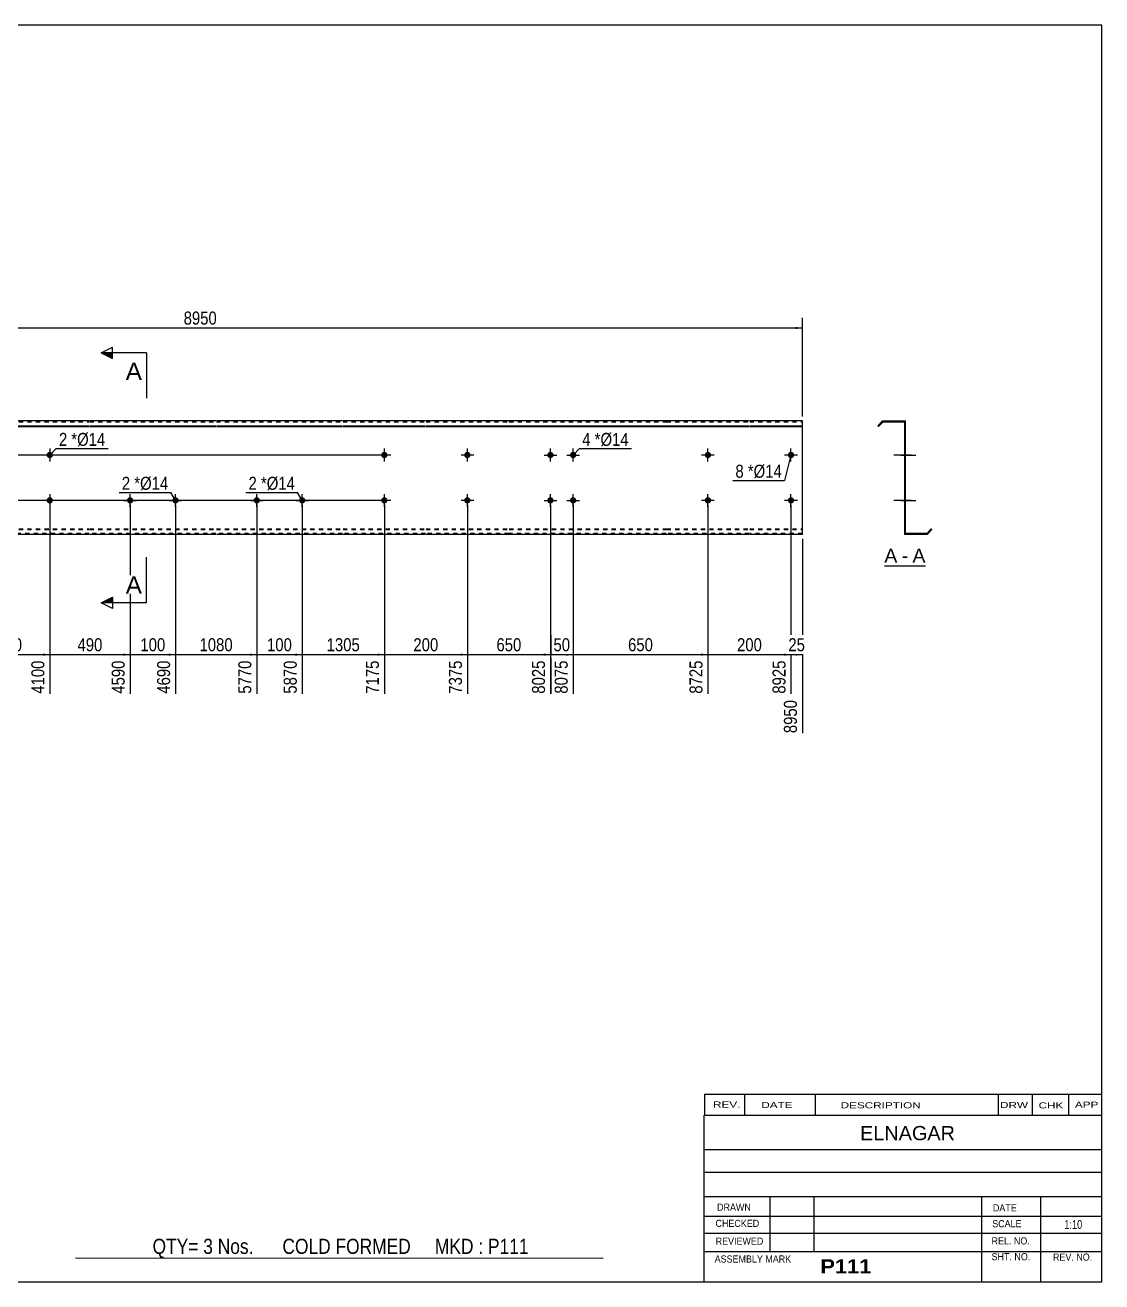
# Model space of a CAD drawing. Header units: millimetres. Extents: x -71 to 331, y -177 to 100.
# Drawn here: x 94.1 to 331.2, y -177.2 to 99.8 of the extents above; entities that cross this region are included whole.
import ezdxf

# ---------------------------------------------------------------- set-up
doc = ezdxf.new("R2010")
doc.units = ezdxf.units.MM
doc.linetypes.add('DXK_LINE_DOT1', pattern=[1.8814, 0.9407, -0.9407])
doc.styles.add('Arial', font='ARIAL.TTF', dxfattribs={"height": 0.2})
doc.styles.add('Arial Bold', font='ARIALBD.TTF', dxfattribs={"height": 0.2})
doc.styles.add('Arial Narrow', font='ARIALN.TTF', dxfattribs={"height": 0.2})

# ---------------------------------------------------------------- blocks, each defined once
blk = doc.blocks.new('Unknown-629082721-1761')
at = {"color": 5, "linetype": 'Continuous'}
for p, q in [((331.25, 99.75), (-68.75, 99.75)), ((-68.75, 99.75), (-68.75, -177.25)), ((331.25, -177.25), (331.25, 99.75)), ((-68.75, -177.25), (331.25, -177.25))]:
    blk.add_line(p, q, dxfattribs=at)
at = {"color": 174, "linetype": 'Continuous', "style": 'Arial'}
blk.add_text('Tekla structures', height=1.9102, rotation=90, dxfattribs=at).set_placement((-69.25, -176.75))
blk = doc.blocks.new('Unknown-629082721-12 - 1235')
at = {"color": 7, "linetype": 'Continuous'}
blk.add_line((283.34, -19.45), (292.37, -19.45), dxfattribs=at)
at = {"color": 0, "linetype": 'Continuous'}
blk.add_wipeout([(286.19, -18.7), (286.19, -15.5), (283.34, -15.5), (283.34, -18.7)], dxfattribs=at)
blk.add_wipeout([(288.57, -18.7), (288.57, -15.5), (287.15, -15.5), (287.15, -18.7)], dxfattribs=at)
at = {"color": 96, "linetype": 'Continuous', "style": 'Arial'}
blk.add_text('A', height=3.06, dxfattribs=at).set_placement((283.34, -18.7))
at = {"color": 0, "linetype": 'Continuous'}
blk.add_wipeout([(292.37, -18.7), (292.37, -15.5), (289.53, -15.5), (289.53, -18.7)], dxfattribs=at)
at = {"color": 96, "linetype": 'Continuous', "style": 'Arial'}
for s, p in [('A', (289.53, -18.7)), ('-', (287.15, -18.7))]:
    blk.add_text(s, height=3.06, dxfattribs=at).set_placement(p)
blk = doc.blocks.new('Bolt-629082721-1223 - 1203')
at = {"linetype": 'Continuous'}
for points in [[(172.49, 5, -1), (173.89, 5, -1)], [(262.07, 5, -1), (263.47, 5, -1)]]:
    blk.add_hatch(color=3, dxfattribs=at).paths.add_polyline_path(points)
at = {"color": 3, "linetype": 'Continuous'}
for p, q in [((173.19, 3.6), (173.19, 6.4)), ((262.77, 3.6), (262.77, 6.4)), ((174.59, 5), (171.79, 5)), ((264.17, 5), (261.37, 5))]:
    blk.add_line(p, q, dxfattribs=at)
blk = doc.blocks.new('Part-629082721-1218 - 1203')
at = {"color": 2, "linetype": 'Continuous'}
for p, q in [((16.6, 12.5), (0, 12.5)), ((0, 12.5), (0, -12.5)), ((0, 11.44), (16.6, 11.44)), ((0, 11.3), (16.6, 11.3)), ((34.89, 12.5), (16.7, 12.5)), ((16.7, 11.44), (34.89, 11.44)), ((16.7, 11.3), (34.89, 11.3)), ((62.79, 12.5), (34.99, 12.5)), ((34.99, 11.44), (62.79, 11.44)), ((34.99, 11.3), (62.79, 11.3)), ((90.69, 12.5), (62.89, 12.5)), ((62.89, 11.44), (90.69, 11.44)), ((62.89, 11.3), (90.69, 11.3)), ((108.19, 12.5), (90.79, 12.5)), ((90.79, 11.44), (108.19, 11.44)), ((90.79, 11.3), (108.19, 11.3)), ((136.09, 12.5), (108.29, 12.5)), ((108.29, 11.44), (136.09, 11.44)), ((108.29, 11.3), (136.09, 11.3)), ((163.99, 12.5), (136.19, 12.5)), ((136.19, 11.44), (163.99, 11.44)), ((136.19, 11.3), (163.99, 11.3)), ((182.28, 12.5), (164.09, 12.5)), ((164.09, 11.44), (182.28, 11.44)), ((164.09, 11.3), (182.28, 11.3)), ((200.58, 12.5), (182.38, 12.5)), ((182.38, 11.44), (200.58, 11.44)), ((182.38, 11.3), (200.58, 11.3)), ((235.28, 12.5), (200.68, 12.5)), ((200.68, 11.44), (235.28, 11.44)), ((200.68, 11.3), (235.28, 11.3)), ((253.57, 12.5), (235.38, 12.5)), ((235.38, 11.44), (253.57, 11.44)), ((235.38, 11.3), (253.57, 11.3)), ((265.27, 12.5), (253.67, 12.5)), ((253.67, 11.44), (265.27, 11.44)), ((253.67, 11.3), (265.27, 11.3)), ((265.27, -12.5), (265.27, 12.5)), ((16.6, -12.5), (0, -12.5)), ((34.89, -12.5), (16.7, -12.5)), ((62.79, -12.5), (34.99, -12.5)), ((90.69, -12.5), (62.89, -12.5)), ((108.19, -12.5), (90.79, -12.5)), ((136.09, -12.5), (108.29, -12.5)), ((163.99, -12.5), (136.19, -12.5)), ((182.28, -12.5), (164.09, -12.5)), ((200.58, -12.5), (182.38, -12.5)), ((235.28, -12.5), (200.68, -12.5)), ((253.57, -12.5), (235.38, -12.5)), ((265.27, -12.5), (253.67, -12.5))]:
    blk.add_line(p, q, dxfattribs=at)
at = {"color": 7, "linetype": 'DXK_LINE_DOT1'}
for p, q in [((0, 12.3), (16.6, 12.3)), ((16.7, 12.3), (34.89, 12.3)), ((34.99, 12.3), (62.79, 12.3)), ((62.89, 12.3), (90.69, 12.3)), ((90.79, 12.3), (108.19, 12.3)), ((108.29, 12.3), (136.09, 12.3)), ((136.19, 12.3), (163.99, 12.3)), ((164.09, 12.3), (182.28, 12.3)), ((182.38, 12.3), (200.58, 12.3)), ((200.68, 12.3), (235.28, 12.3)), ((235.38, 12.3), (253.57, 12.3)), ((253.67, 12.3), (265.27, 12.3)), ((0, -11.3), (16.6, -11.3)), ((0, -11.44), (16.6, -11.44)), ((16.6, -12.3), (0, -12.3)), ((16.7, -11.3), (34.89, -11.3)), ((16.7, -11.44), (34.89, -11.44)), ((34.89, -12.3), (16.7, -12.3)), ((34.99, -11.3), (62.79, -11.3)), ((34.99, -11.44), (62.79, -11.44)), ((62.79, -12.3), (34.99, -12.3)), ((62.89, -11.3), (90.69, -11.3)), ((62.89, -11.44), (90.69, -11.44)), ((90.69, -12.3), (62.89, -12.3)), ((90.79, -11.3), (108.19, -11.3)), ((90.79, -11.44), (108.19, -11.44)), ((108.19, -12.3), (90.79, -12.3)), ((108.29, -11.3), (136.09, -11.3)), ((108.29, -11.44), (136.09, -11.44)), ((136.09, -12.3), (108.29, -12.3)), ((136.19, -11.3), (163.99, -11.3)), ((136.19, -11.44), (163.99, -11.44)), ((163.99, -12.3), (136.19, -12.3)), ((164.09, -11.3), (182.28, -11.3)), ((164.09, -11.44), (182.28, -11.44)), ((182.28, -12.3), (164.09, -12.3)), ((182.38, -11.3), (200.58, -11.3)), ((182.38, -11.44), (200.58, -11.44)), ((200.58, -12.3), (182.38, -12.3)), ((200.68, -11.3), (235.28, -11.3)), ((200.68, -11.44), (235.28, -11.44)), ((235.28, -12.3), (200.68, -12.3)), ((235.38, -11.3), (253.57, -11.3)), ((235.38, -11.44), (253.57, -11.44)), ((253.57, -12.3), (235.38, -12.3)), ((253.67, -11.3), (265.27, -11.3)), ((253.67, -11.44), (265.27, -11.44)), ((265.27, -12.3), (253.67, -12.3))]:
    blk.add_line(p, q, dxfattribs=at)
blk = doc.blocks.new('Bolt-629082721-1219 - 1203')
at = {"linetype": 'Continuous'}
for points in [[(209.08, 5, -1), (210.48, 5, -1)], [(214.08, 5, -1), (215.48, 5, -1)], [(209.08, -5, -1), (210.48, -5, -1)], [(214.08, -5, -1), (215.48, -5, -1)]]:
    blk.add_hatch(color=3, dxfattribs=at).paths.add_polyline_path(points)
at = {"color": 3, "linetype": 'Continuous'}
for p, q in [((209.78, 3.6), (209.78, 6.4)), ((214.78, 3.6), (214.78, 6.4)), ((208.38, 5), (211.18, 5)), ((213.38, 5), (216.18, 5)), ((208.38, -5), (211.18, -5)), ((209.78, -6.4), (209.78, -3.6)), ((213.38, -5), (216.18, -5)), ((214.78, -6.4), (214.78, -3.6))]:
    blk.add_line(p, q, dxfattribs=at)
blk = doc.blocks.new('Bolt-629082721-1220 - 1203')
at = {"linetype": 'Continuous'}
for points in [[(190.78, 5, -1), (192.18, 5, -1)], [(243.77, 5, -1), (245.17, 5, -1)]]:
    blk.add_hatch(color=3, dxfattribs=at).paths.add_polyline_path(points)
at = {"color": 3, "linetype": 'Continuous'}
for p, q in [((191.48, 3.6), (191.48, 6.4)), ((244.47, 3.6), (244.47, 6.4)), ((192.88, 5), (190.08, 5)), ((245.87, 5), (243.07, 5))]:
    blk.add_line(p, q, dxfattribs=at)
blk = doc.blocks.new('Bolt-629082721-1221 - 1203')
at = {"linetype": 'Continuous'}
for points in [[(190.78, -5, -1), (192.18, -5, -1)], [(243.77, -5, -1), (245.17, -5, -1)]]:
    blk.add_hatch(color=3, dxfattribs=at).paths.add_polyline_path(points)
at = {"color": 3, "linetype": 'Continuous'}
for p, q in [((192.88, -5), (190.08, -5)), ((191.48, -6.4), (191.48, -3.6)), ((245.87, -5), (243.07, -5)), ((244.47, -6.4), (244.47, -3.6))]:
    blk.add_line(p, q, dxfattribs=at)
blk = doc.blocks.new('Bolt-629082721-1222 - 1203')
at = {"linetype": 'Continuous'}
for points in [[(172.49, -5, -1), (173.89, -5, -1)], [(262.07, -5, -1), (263.47, -5, -1)]]:
    blk.add_hatch(color=3, dxfattribs=at).paths.add_polyline_path(points)
at = {"color": 3, "linetype": 'Continuous'}
for p, q in [((174.59, -5), (171.79, -5)), ((173.19, -6.4), (173.19, -3.6)), ((264.17, -5), (261.37, -5)), ((262.77, -6.4), (262.77, -3.6))]:
    blk.add_line(p, q, dxfattribs=at)
blk = doc.blocks.new('Bolt-629082721-1224 - 1203')
at = {"linetype": 'Continuous'}
for points in [[(100.19, 5, -1), (98.79, 5, -1)], [(100.19, -5, -1), (98.79, -5, -1)]]:
    blk.add_hatch(color=3, dxfattribs=at).paths.add_polyline_path(points)
at = {"color": 3, "linetype": 'Continuous'}
for p, q in [((99.49, 6.4), (99.49, 3.6)), ((100.89, 5), (98.09, 5)), ((100.89, -5), (98.09, -5)), ((99.49, -3.6), (99.49, -6.4))]:
    blk.add_line(p, q, dxfattribs=at)
blk = doc.blocks.new('Bolt-629082721-1227 - 1203')
at = {"linetype": 'Continuous'}
for points in [[(117.19, -4.3, -1), (117.19, -5.7, -1)], [(127.19, -4.3, -1), (127.19, -5.7, -1)]]:
    blk.add_hatch(color=3, dxfattribs=at).paths.add_polyline_path(points)
at = {"color": 3, "linetype": 'Continuous'}
for p, q in [((115.79, -5), (118.59, -5)), ((117.19, -6.4), (117.19, -3.6)), ((125.79, -5), (128.59, -5)), ((127.19, -6.4), (127.19, -3.6))]:
    blk.add_line(p, q, dxfattribs=at)
blk = doc.blocks.new('Bolt-629082721-1228 - 1203')
at = {"linetype": 'Continuous'}
for points in [[(145.09, -4.3, -1), (145.09, -5.7, -1)], [(155.09, -4.3, -1), (155.09, -5.7, -1)]]:
    blk.add_hatch(color=3, dxfattribs=at).paths.add_polyline_path(points)
at = {"color": 3, "linetype": 'Continuous'}
for p, q in [((143.69, -5), (146.49, -5)), ((145.09, -6.4), (145.09, -3.6)), ((153.69, -5), (156.49, -5)), ((155.09, -6.4), (155.09, -3.6))]:
    blk.add_line(p, q, dxfattribs=at)
blk = doc.blocks.new('Bolt-629082721-1240 - 1235')
at = {"linetype": 'Continuous'}
blk.add_hatch(color=3, dxfattribs=at).paths.add_polyline_path([(287.76, -4.3), (287.76, -5.7), (287.96, -5.7), (287.96, -4.3)])
blk.add_hatch(color=3, dxfattribs=at).paths.add_polyline_path([(287.76, -4.3), (287.76, -5.7), (287.96, -5.7), (287.96, -4.3)])
at = {"color": 3, "linetype": 'Continuous'}
for p, q in [((286.96, -5), (290.26, -5)), ((286.96, -5), (290.26, -5)), ((287.76, -4.3), (287.96, -4.3)), ((287.76, -4.3), (287.96, -4.3)), ((287.76, -5.7), (287.96, -5.7)), ((287.76, -5.7), (287.96, -5.7))]:
    blk.add_line(p, q, dxfattribs=at)
blk = doc.blocks.new('Part-629082721-1237 - 1235')
at = {"color": 2, "linetype": 'Continuous'}
for p, q in [((282.96, 12.5), (281.9, 11.44)), ((281.9, 11.44), (282.04, 11.3)), ((283.04, 12.3), (282.04, 11.3)), ((282.96, 12.5), (287.96, 12.5)), ((283.04, 12.3), (287.76, 12.3)), ((287.76, 12.3), (287.76, -12.5)), ((287.96, -12.3), (287.96, 12.5)), ((292.76, -12.5), (287.76, -12.5)), ((292.68, -12.3), (287.96, -12.3)), ((292.68, -12.3), (293.68, -11.3)), ((292.76, -12.5), (293.82, -11.44)), ((293.82, -11.44), (293.68, -11.3))]:
    blk.add_line(p, q, dxfattribs=at)
blk = doc.blocks.new('Bolt-629082721-1238 - 1235')
at = {"linetype": 'Continuous'}
for points in [[(287.76, 5.7), (287.76, 4.3), (287.96, 4.3), (287.96, 5.7)], [(287.76, 5.7), (287.76, 4.3), (287.96, 4.3), (287.96, 5.7)], [(287.76, -4.3), (287.76, -5.7), (287.96, -5.7), (287.96, -4.3)], [(287.76, -4.3), (287.76, -5.7), (287.96, -5.7), (287.96, -4.3)]]:
    blk.add_hatch(color=3, dxfattribs=at).paths.add_polyline_path(points)
at = {"color": 3, "linetype": 'Continuous'}
for p, q in [((287.96, 5.7), (287.76, 5.7)), ((287.96, 5.7), (287.76, 5.7)), ((289.26, 5), (285.46, 5)), ((289.26, 5), (285.46, 5)), ((287.96, 4.3), (287.76, 4.3)), ((287.96, 4.3), (287.76, 4.3)), ((289.26, -5), (285.46, -5)), ((289.26, -5), (285.46, -5)), ((287.96, -4.3), (287.76, -4.3)), ((287.96, -4.3), (287.76, -4.3)), ((287.96, -5.7), (287.76, -5.7)), ((287.96, -5.7), (287.76, -5.7))]:
    blk.add_line(p, q, dxfattribs=at)
blk = doc.blocks.new('Bolt-629082721-1239 - 1235')
at = {"linetype": 'Continuous'}
blk.add_hatch(color=3, dxfattribs=at).paths.add_polyline_path([(287.76, 5.7), (287.76, 4.3), (287.96, 4.3), (287.96, 5.7)])
blk.add_hatch(color=3, dxfattribs=at).paths.add_polyline_path([(287.76, 5.7), (287.76, 4.3), (287.96, 4.3), (287.96, 5.7)])
at = {"color": 3, "linetype": 'Continuous'}
for p, q in [((287.76, 5.7), (287.96, 5.7)), ((287.76, 5.7), (287.96, 5.7)), ((286.96, 5), (290.26, 5)), ((286.96, 5), (290.26, 5)), ((287.76, 4.3), (287.96, 4.3)), ((287.76, 4.3), (287.96, 4.3))]:
    blk.add_line(p, q, dxfattribs=at)
blk = doc.blocks.new('Bolt-629082721-1241 - 1235')
at = {"linetype": 'Continuous'}
blk.add_hatch(color=3, dxfattribs=at).paths.add_polyline_path([(287.76, -4.3), (287.76, -5.7), (287.96, -5.7), (287.96, -4.3)])
blk.add_hatch(color=3, dxfattribs=at).paths.add_polyline_path([(287.76, -4.3), (287.76, -5.7), (287.96, -5.7), (287.96, -4.3)])
at = {"color": 3, "linetype": 'Continuous'}
for p, q in [((286.96, -5), (290.26, -5)), ((286.96, -5), (290.26, -5)), ((287.76, -4.3), (287.96, -4.3)), ((287.76, -4.3), (287.96, -4.3)), ((287.76, -5.7), (287.96, -5.7)), ((287.76, -5.7), (287.96, -5.7))]:
    blk.add_line(p, q, dxfattribs=at)
blk = doc.blocks.new('Bolt-629082721-1242 - 1235')
at = {"linetype": 'Continuous'}
blk.add_hatch(color=3, dxfattribs=at).paths.add_polyline_path([(287.76, 5.7), (287.76, 4.3), (287.96, 4.3), (287.96, 5.7)])
blk.add_hatch(color=3, dxfattribs=at).paths.add_polyline_path([(287.76, 5.7), (287.76, 4.3), (287.96, 4.3), (287.96, 5.7)])
at = {"color": 3, "linetype": 'Continuous'}
for p, q in [((287.76, 5.7), (287.96, 5.7)), ((287.76, 5.7), (287.96, 5.7)), ((286.96, 5), (290.26, 5)), ((286.96, 5), (290.26, 5)), ((287.76, 4.3), (287.96, 4.3)), ((287.76, 4.3), (287.96, 4.3))]:
    blk.add_line(p, q, dxfattribs=at)
blk = doc.blocks.new('Bolt-629082721-1243 - 1235')
at = {"linetype": 'Continuous'}
for points in [[(287.96, 4.3), (287.96, 5.7), (287.76, 5.7), (287.76, 4.3)], [(287.96, -5.7), (287.96, -4.3), (287.76, -4.3), (287.76, -5.7)]]:
    blk.add_hatch(color=3, dxfattribs=at).paths.add_polyline_path(points)
at = {"color": 3, "linetype": 'Continuous'}
for p, q in [((287.96, 5.7), (287.76, 5.7)), ((287.96, 5), (285.76, 5)), ((287.96, 4.3), (287.76, 4.3)), ((287.96, -5), (285.76, -5)), ((287.96, -4.3), (287.76, -4.3)), ((287.96, -5.7), (287.76, -5.7))]:
    blk.add_line(p, q, dxfattribs=at)
blk = doc.blocks.new('Bolt-629082721-1244 - 1235')
at = {"linetype": 'Continuous'}
blk.add_hatch(color=3, dxfattribs=at).paths.add_polyline_path([(287.96, -5.7), (287.96, -4.3), (287.76, -4.3), (287.76, -5.7)])
blk.add_hatch(color=3, dxfattribs=at).paths.add_polyline_path([(287.96, -5.7), (287.96, -4.3), (287.76, -4.3), (287.76, -5.7)])
at = {"color": 3, "linetype": 'Continuous'}
for p, q in [((287.01, -5), (289.76, -5)), ((287.01, -5), (289.76, -5)), ((287.76, -4.3), (287.96, -4.3)), ((287.76, -4.3), (287.96, -4.3)), ((287.76, -5.7), (287.96, -5.7)), ((287.76, -5.7), (287.96, -5.7))]:
    blk.add_line(p, q, dxfattribs=at)
blk = doc.blocks.new('Bolt-629082721-1245 - 1235')
at = {"linetype": 'Continuous'}
blk.add_hatch(color=3, dxfattribs=at).paths.add_polyline_path([(287.96, -5.7), (287.96, -4.3), (287.76, -4.3), (287.76, -5.7)])
blk.add_hatch(color=3, dxfattribs=at).paths.add_polyline_path([(287.96, -5.7), (287.96, -4.3), (287.76, -4.3), (287.76, -5.7)])
at = {"color": 3, "linetype": 'Continuous'}
for p, q in [((287.01, -5), (289.76, -5)), ((287.01, -5), (289.76, -5)), ((287.76, -4.3), (287.96, -4.3)), ((287.76, -4.3), (287.96, -4.3)), ((287.76, -5.7), (287.96, -5.7)), ((287.76, -5.7), (287.96, -5.7))]:
    blk.add_line(p, q, dxfattribs=at)
blk = doc.blocks.new('Bolt-629082721-1246 - 1235')
at = {"linetype": 'Continuous'}
blk.add_hatch(color=3, dxfattribs=at).paths.add_polyline_path([(287.96, -5.7), (287.96, -4.3), (287.76, -4.3), (287.76, -5.7)])
blk.add_hatch(color=3, dxfattribs=at).paths.add_polyline_path([(287.96, -5.7), (287.96, -4.3), (287.76, -4.3), (287.76, -5.7)])
at = {"color": 3, "linetype": 'Continuous'}
for p, q in [((287.01, -5), (289.76, -5)), ((287.01, -5), (289.76, -5)), ((287.76, -4.3), (287.96, -4.3)), ((287.76, -4.3), (287.96, -4.3)), ((287.76, -5.7), (287.96, -5.7)), ((287.76, -5.7), (287.96, -5.7))]:
    blk.add_line(p, q, dxfattribs=at)
blk = doc.blocks.new('Bolt-629082721-1247 - 1235')
at = {"linetype": 'Continuous'}
blk.add_hatch(color=3, dxfattribs=at).paths.add_polyline_path([(287.96, -5.7), (287.96, -4.3), (287.76, -4.3), (287.76, -5.7)])
blk.add_hatch(color=3, dxfattribs=at).paths.add_polyline_path([(287.96, -5.7), (287.96, -4.3), (287.76, -4.3), (287.76, -5.7)])
at = {"color": 3, "linetype": 'Continuous'}
for p, q in [((287.01, -5), (289.76, -5)), ((287.01, -5), (289.76, -5)), ((287.76, -4.3), (287.96, -4.3)), ((287.76, -4.3), (287.96, -4.3)), ((287.76, -5.7), (287.96, -5.7)), ((287.76, -5.7), (287.96, -5.7))]:
    blk.add_line(p, q, dxfattribs=at)
blk = doc.blocks.new('Bolt-629082721-1248 - 1235')
at = {"linetype": 'Continuous'}
for points in [[(287.76, 5.7), (287.76, 4.3), (287.96, 4.3), (287.96, 5.7)], [(287.76, 5.7), (287.76, 4.3), (287.96, 4.3), (287.96, 5.7)], [(287.76, -4.3), (287.76, -5.7), (287.96, -5.7), (287.96, -4.3)], [(287.76, -4.3), (287.76, -5.7), (287.96, -5.7), (287.96, -4.3)]]:
    blk.add_hatch(color=3, dxfattribs=at).paths.add_polyline_path(points)
at = {"color": 3, "linetype": 'Continuous'}
for p, q in [((287.96, 5.7), (287.76, 5.7)), ((287.96, 5.7), (287.76, 5.7)), ((289.26, 5), (285.46, 5)), ((289.26, 5), (285.46, 5)), ((287.96, 4.3), (287.76, 4.3)), ((287.96, 4.3), (287.76, 4.3)), ((289.26, -5), (285.46, -5)), ((289.26, -5), (285.46, -5)), ((287.96, -4.3), (287.76, -4.3)), ((287.96, -4.3), (287.76, -4.3)), ((287.96, -5.7), (287.76, -5.7)), ((287.96, -5.7), (287.76, -5.7))]:
    blk.add_line(p, q, dxfattribs=at)
blk = doc.blocks.new('Bolt-629082721-1249 - 1235')
at = {"linetype": 'Continuous'}
for points in [[(287.76, 5.7), (287.76, 4.3), (287.96, 4.3), (287.96, 5.7)], [(287.76, -4.3), (287.76, -5.7), (287.96, -5.7), (287.96, -4.3)]]:
    blk.add_hatch(color=3, dxfattribs=at).paths.add_polyline_path(points)
at = {"color": 3, "linetype": 'Continuous'}
for p, q in [((287.96, 5.7), (287.76, 5.7)), ((288.76, 5), (285.46, 5)), ((287.96, 4.3), (287.76, 4.3)), ((288.76, -5), (285.46, -5)), ((287.96, -4.3), (287.76, -4.3)), ((287.96, -5.7), (287.76, -5.7))]:
    blk.add_line(p, q, dxfattribs=at)
blk = doc.blocks.new('StraightDimension-629082721-1273 - 1203')
at = {"linetype": 'Continuous'}
blk.add_hatch(color=7, dxfattribs=at).paths.add_polyline_path([(153.59, -38.75), (155.09, -39), (153.59, -39.25)])
at = {"color": 7, "linetype": 'Continuous'}
for p, q in [((145.09, -6), (145.09, -47.61)), ((155.09, -6), (155.09, -47.61)), ((145.09, -39), (155.09, -39))]:
    blk.add_line(p, q, dxfattribs=at)
at = {"color": 0}
blk.add_wipeout([(153.43, -38.85), (153.43, -34.65), (146.75, -34.65), (146.75, -38.85)], dxfattribs=at)
at = {"color": 3, "style": 'Arial Narrow'}
blk.add_text('100', height=2.863, dxfattribs=at).set_placement((147.35, -38.25))
at = {"color": 0, "linetype": 'Continuous'}
blk.add_wipeout([(154.49, -39.7), (150.29, -39.7), (150.29, -48.21), (154.49, -48.21)], dxfattribs=at)
at = {"color": 3, "linetype": 'Continuous', "style": 'Arial Narrow'}
blk.add_text('5870', height=2.863, rotation=90.0002, dxfattribs=at).set_placement((153.89, -47.61))
blk = doc.blocks.new('StraightDimension-629082721-1268 - 1203')
at = {"linetype": 'Continuous'}
blk.add_hatch(color=7, dxfattribs=at).paths.add_polyline_path([(242.97, -38.75), (244.47, -39), (242.97, -39.25)])
at = {"color": 7, "linetype": 'Continuous'}
for p, q in [((214.78, -6), (214.78, -47.61)), ((244.47, -6), (244.47, -47.61)), ((214.78, -39), (244.47, -39))]:
    blk.add_line(p, q, dxfattribs=at)
at = {"color": 0}
blk.add_wipeout([(232.97, -38.85), (232.97, -34.65), (226.28, -34.65), (226.28, -38.85)], dxfattribs=at)
at = {"color": 0, "linetype": 'Continuous'}
blk.add_wipeout([(243.87, -39.7), (239.67, -39.7), (239.67, -48.21), (243.87, -48.21)], dxfattribs=at)
at = {"color": 3, "style": 'Arial Narrow'}
blk.add_text('650', height=2.863, dxfattribs=at).set_placement((226.88, -38.25))
at = {"color": 3, "linetype": 'Continuous', "style": 'Arial Narrow'}
blk.add_text('8725', height=2.863, rotation=90.0002, dxfattribs=at).set_placement((243.27, -47.61))
blk = doc.blocks.new('StraightDimension-629082721-1267 - 1203')
at = {"linetype": 'Continuous'}
blk.add_hatch(color=7, dxfattribs=at).paths.add_polyline_path([(261.27, -38.75), (262.77, -39), (261.27, -39.25)])
at = {"color": 7, "linetype": 'Continuous'}
for p, q in [((244.47, -6), (244.47, -47.61)), ((262.77, -6), (262.77, -47.61)), ((244.47, -39), (262.77, -39))]:
    blk.add_line(p, q, dxfattribs=at)
at = {"color": 0}
blk.add_wipeout([(256.96, -38.85), (256.96, -34.65), (250.28, -34.65), (250.28, -38.85)], dxfattribs=at)
at = {"color": 3, "style": 'Arial Narrow'}
blk.add_text('200', height=2.863, dxfattribs=at).set_placement((250.88, -38.25))
at = {"color": 0, "linetype": 'Continuous'}
blk.add_wipeout([(262.17, -39.7), (257.97, -39.7), (257.97, -48.21), (262.17, -48.21)], dxfattribs=at)
at = {"color": 3, "linetype": 'Continuous', "style": 'Arial Narrow'}
blk.add_text('8925', height=2.863, rotation=90.0002, dxfattribs=at).set_placement((261.57, -47.61))
blk = doc.blocks.new('StraightDimension-629082721-1277 - 1203')
at = {"linetype": 'Continuous'}
blk.add_hatch(color=7, dxfattribs=at).paths.add_polyline_path([(97.99, -38.75), (99.49, -39), (97.99, -39.25)])
at = {"color": 7, "linetype": 'Continuous'}
for p, q in [((81.79, -6), (81.79, -47.61)), ((99.49, -6), (99.49, -47.61)), ((81.79, -39), (99.49, -39))]:
    blk.add_line(p, q, dxfattribs=at)
at = {"color": 0}
blk.add_wipeout([(93.98, -38.85), (93.98, -34.65), (87.3, -34.65), (87.3, -38.85)], dxfattribs=at)
at = {"color": 3, "style": 'Arial Narrow'}
blk.add_text('590', height=2.863, dxfattribs=at).set_placement((87.9, -38.25))
at = {"color": 0, "linetype": 'Continuous'}
blk.add_wipeout([(98.89, -39.7), (94.69, -39.7), (94.69, -48.21), (98.89, -48.21)], dxfattribs=at)
at = {"color": 3, "linetype": 'Continuous', "style": 'Arial Narrow'}
blk.add_text('4100', height=2.863, rotation=90.0002, dxfattribs=at).set_placement((98.29, -47.61))
blk = doc.blocks.new('StraightDimension-629082721-1266 - 1203')
at = {"linetype": 'Continuous'}
blk.add_hatch(color=7, dxfattribs=at).paths.add_polyline_path([(263.77, -38.75), (265.27, -39), (263.77, -39.25)])
at = {"color": 7, "linetype": 'Continuous'}
for p, q in [((262.77, -6), (262.77, -47.61)), ((265.27, -13.5), (265.27, -56.31)), ((262.77, -39), (265.27, -39))]:
    blk.add_line(p, q, dxfattribs=at)
at = {"color": 0}
blk.add_wipeout([(266.44, -38.85), (266.44, -34.65), (261.59, -34.65), (261.59, -38.85)], dxfattribs=at)
at = {"color": 0, "linetype": 'Continuous'}
blk.add_wipeout([(264.67, -48.4), (260.47, -48.4), (260.47, -56.91), (264.67, -56.91)], dxfattribs=at)
at = {"color": 3, "style": 'Arial Narrow'}
blk.add_text('25', height=2.863, dxfattribs=at).set_placement((262.19, -38.25))
at = {"color": 3, "linetype": 'Continuous', "style": 'Arial Narrow'}
blk.add_text('8950', height=2.863, rotation=90.0002, dxfattribs=at).set_placement((264.07, -56.31))
blk = doc.blocks.new('StraightDimension-629082721-1269 - 1203')
at = {"linetype": 'Continuous'}
blk.add_hatch(color=7, dxfattribs=at).paths.add_polyline_path([(213.28, -38.75), (214.78, -39), (213.28, -39.25)])
at = {"color": 7, "linetype": 'Continuous'}
for p, q in [((209.78, -6), (209.78, -47.61)), ((214.78, -6), (214.78, -47.61)), ((209.78, -39), (214.78, -39))]:
    blk.add_line(p, q, dxfattribs=at)
at = {"color": 0}
blk.add_wipeout([(214.7, -38.85), (214.7, -34.65), (209.85, -34.65), (209.85, -38.85)], dxfattribs=at)
at = {"color": 3, "style": 'Arial Narrow'}
blk.add_text('50', height=2.863, dxfattribs=at).set_placement((210.45, -38.25))
at = {"color": 0, "linetype": 'Continuous'}
blk.add_wipeout([(214.18, -39.7), (209.98, -39.7), (209.98, -48.21), (214.18, -48.21)], dxfattribs=at)
at = {"color": 3, "linetype": 'Continuous', "style": 'Arial Narrow'}
blk.add_text('8075', height=2.863, rotation=90.0002, dxfattribs=at).set_placement((213.58, -47.61))
blk = doc.blocks.new('StraightDimension-629082721-1270 - 1203')
at = {"linetype": 'Continuous'}
blk.add_hatch(color=7, dxfattribs=at).paths.add_polyline_path([(208.28, -38.75), (209.78, -39), (208.28, -39.25)])
at = {"color": 7, "linetype": 'Continuous'}
for p, q in [((191.48, -6), (191.48, -47.61)), ((209.78, -6), (209.78, -47.61)), ((191.48, -39), (209.78, -39))]:
    blk.add_line(p, q, dxfattribs=at)
at = {"color": 0}
blk.add_wipeout([(203.97, -38.85), (203.97, -34.65), (197.29, -34.65), (197.29, -38.85)], dxfattribs=at)
at = {"color": 3, "style": 'Arial Narrow'}
blk.add_text('650', height=2.863, dxfattribs=at).set_placement((197.89, -38.25))
at = {"color": 0, "linetype": 'Continuous'}
blk.add_wipeout([(209.18, -39.7), (204.98, -39.7), (204.98, -48.21), (209.18, -48.21)], dxfattribs=at)
at = {"color": 3, "linetype": 'Continuous', "style": 'Arial Narrow'}
blk.add_text('8025', height=2.863, rotation=90.0002, dxfattribs=at).set_placement((208.58, -47.61))
blk = doc.blocks.new('StraightDimension-629082721-1271 - 1203')
at = {"linetype": 'Continuous'}
blk.add_hatch(color=7, dxfattribs=at).paths.add_polyline_path([(189.98, -38.75), (191.48, -39), (189.98, -39.25)])
at = {"color": 7, "linetype": 'Continuous'}
for p, q in [((173.19, -6), (173.19, -47.61)), ((191.48, -6), (191.48, -47.61)), ((173.19, -39), (191.48, -39))]:
    blk.add_line(p, q, dxfattribs=at)
at = {"color": 0}
blk.add_wipeout([(185.68, -38.85), (185.68, -34.65), (178.99, -34.65), (178.99, -38.85)], dxfattribs=at)
at = {"color": 3, "style": 'Arial Narrow'}
blk.add_text('200', height=2.863, dxfattribs=at).set_placement((179.59, -38.25))
at = {"color": 0, "linetype": 'Continuous'}
blk.add_wipeout([(190.88, -39.7), (186.68, -39.7), (186.68, -48.21), (190.88, -48.21)], dxfattribs=at)
at = {"color": 3, "linetype": 'Continuous', "style": 'Arial Narrow'}
blk.add_text('7375', height=2.863, rotation=90.0002, dxfattribs=at).set_placement((190.28, -47.61))
blk = doc.blocks.new('StraightDimension-629082721-1351 - 1203')
at = {"linetype": 'Continuous'}
for points in [[(-12.25, 11), (-12, 12.5), (-11.75, 11)], [(-11.75, 6.5), (-12, 5), (-12.25, 6.5)]]:
    blk.add_hatch(color=7, dxfattribs=at).paths.add_polyline_path(points)
at = {"color": 7, "linetype": 'Continuous'}
for p, q in [((-1, 12.5), (-14.25, 12.5)), ((-12, 5), (-12, 12.5)), ((172.19, 5), (-14.25, 5))]:
    blk.add_line(p, q, dxfattribs=at)
at = {"color": 0}
blk.add_wipeout([(-12.15, 11.18), (-16.35, 11.18), (-16.35, 6.32), (-12.15, 6.32)], dxfattribs=at)
at = {"color": 3, "style": 'Arial Narrow'}
blk.add_text('75', height=2.863, rotation=90.0002, dxfattribs=at).set_placement((-12.75, 6.92))
blk = doc.blocks.new('StraightDimension-629082721-1272 - 1203')
at = {"linetype": 'Continuous'}
blk.add_hatch(color=7, dxfattribs=at).paths.add_polyline_path([(171.69, -38.75), (173.19, -39), (171.69, -39.25)])
at = {"color": 7, "linetype": 'Continuous'}
for p, q in [((155.09, -6), (155.09, -47.61)), ((173.19, -6), (173.19, -47.61)), ((155.09, -39), (173.19, -39))]:
    blk.add_line(p, q, dxfattribs=at)
at = {"color": 0}
blk.add_wipeout([(168.4, -38.85), (168.4, -34.65), (159.88, -34.65), (159.88, -38.85)], dxfattribs=at)
at = {"color": 3, "style": 'Arial Narrow'}
blk.add_text('1305', height=2.863, dxfattribs=at).set_placement((160.48, -38.25))
at = {"color": 0, "linetype": 'Continuous'}
blk.add_wipeout([(172.59, -39.7), (168.39, -39.7), (168.39, -48.21), (172.59, -48.21)], dxfattribs=at)
at = {"color": 3, "linetype": 'Continuous', "style": 'Arial Narrow'}
blk.add_text('7175', height=2.863, rotation=90.0002, dxfattribs=at).set_placement((171.99, -47.61))
blk = doc.blocks.new('StraightDimension-629082721-1274 - 1203')
at = {"linetype": 'Continuous'}
blk.add_hatch(color=7, dxfattribs=at).paths.add_polyline_path([(143.59, -38.75), (145.09, -39), (143.59, -39.25)])
at = {"color": 7, "linetype": 'Continuous'}
for p, q in [((127.19, -6), (127.19, -47.61)), ((145.09, -6), (145.09, -47.61)), ((127.19, -39), (145.09, -39))]:
    blk.add_line(p, q, dxfattribs=at)
at = {"color": 0}
blk.add_wipeout([(140.4, -38.85), (140.4, -34.65), (131.88, -34.65), (131.88, -38.85)], dxfattribs=at)
at = {"color": 3, "style": 'Arial Narrow'}
blk.add_text('1080', height=2.863, dxfattribs=at).set_placement((132.48, -38.25))
at = {"color": 0, "linetype": 'Continuous'}
blk.add_wipeout([(144.49, -39.7), (140.29, -39.7), (140.29, -48.21), (144.49, -48.21)], dxfattribs=at)
at = {"color": 3, "linetype": 'Continuous', "style": 'Arial Narrow'}
blk.add_text('5770', height=2.863, rotation=90.0002, dxfattribs=at).set_placement((143.89, -47.61))
blk = doc.blocks.new('StraightDimension-629082721-1275 - 1203')
at = {"linetype": 'Continuous'}
blk.add_hatch(color=7, dxfattribs=at).paths.add_polyline_path([(125.69, -38.75), (127.19, -39), (125.69, -39.25)])
at = {"color": 7, "linetype": 'Continuous'}
for p, q in [((117.19, -6), (117.19, -47.61)), ((127.19, -6), (127.19, -47.61)), ((117.19, -39), (127.19, -39))]:
    blk.add_line(p, q, dxfattribs=at)
at = {"color": 0}
blk.add_wipeout([(125.53, -38.85), (125.53, -34.65), (118.85, -34.65), (118.85, -38.85)], dxfattribs=at)
at = {"color": 3, "style": 'Arial Narrow'}
blk.add_text('100', height=2.863, dxfattribs=at).set_placement((119.45, -38.25))
at = {"color": 0, "linetype": 'Continuous'}
blk.add_wipeout([(126.59, -39.7), (122.39, -39.7), (122.39, -48.21), (126.59, -48.21)], dxfattribs=at)
at = {"color": 3, "linetype": 'Continuous', "style": 'Arial Narrow'}
blk.add_text('4690', height=2.863, rotation=90.0002, dxfattribs=at).set_placement((125.99, -47.61))
blk = doc.blocks.new('StraightDimension-629082721-1276 - 1203')
at = {"linetype": 'Continuous'}
blk.add_hatch(color=7, dxfattribs=at).paths.add_polyline_path([(115.69, -38.75), (117.19, -39), (115.69, -39.25)])
at = {"color": 7, "linetype": 'Continuous'}
for p, q in [((99.49, -6), (99.49, -47.61)), ((117.19, -6), (117.19, -47.61)), ((99.49, -39), (117.19, -39))]:
    blk.add_line(p, q, dxfattribs=at)
at = {"color": 0}
blk.add_wipeout([(111.68, -38.85), (111.68, -34.65), (105, -34.65), (105, -38.85)], dxfattribs=at)
at = {"color": 3, "style": 'Arial Narrow'}
blk.add_text('490', height=2.863, dxfattribs=at).set_placement((105.6, -38.25))
at = {"color": 0, "linetype": 'Continuous'}
blk.add_wipeout([(116.59, -39.7), (112.39, -39.7), (112.39, -48.21), (116.59, -48.21)], dxfattribs=at)
at = {"color": 3, "linetype": 'Continuous', "style": 'Arial Narrow'}
blk.add_text('4590', height=2.863, rotation=90.0002, dxfattribs=at).set_placement((115.99, -47.61))
blk = doc.blocks.new('StraightDimension-629082721-1360 - 1203')
at = {"linetype": 'Continuous'}
for points in [[(-12.25, -6.5), (-12, -5), (-11.75, -6.5)], [(-11.75, -11), (-12, -12.5), (-12.25, -11)]]:
    blk.add_hatch(color=7, dxfattribs=at).paths.add_polyline_path(points)
at = {"color": 7, "linetype": 'Continuous'}
for p, q in [((172.19, -5), (-14.25, -5)), ((-12, -12.5), (-12, -5)), ((-1, -12.5), (-14.25, -12.5))]:
    blk.add_line(p, q, dxfattribs=at)
at = {"color": 0}
blk.add_wipeout([(-12.15, -6.32), (-16.35, -6.32), (-16.35, -11.18), (-12.15, -11.18)], dxfattribs=at)
at = {"color": 3, "style": 'Arial Narrow'}
blk.add_text('75', height=2.863, rotation=90.0002, dxfattribs=at).set_placement((-12.75, -10.58))
blk = doc.blocks.new('StraightDimension-629082721-1372 - 1203')
at = {"linetype": 'Continuous'}
for points in [[(1.5, 32.75), (0, 33), (1.5, 33.25)], [(263.77, 33.25), (265.27, 33), (263.77, 32.75)]]:
    blk.add_hatch(color=7, dxfattribs=at).paths.add_polyline_path(points)
at = {"color": 7, "linetype": 'Continuous'}
for p, q in [((0, 13.5), (0, 35.25)), ((265.27, 13.5), (265.27, 35.25)), ((0, 33), (265.27, 33))]:
    blk.add_line(p, q, dxfattribs=at)
at = {"color": 0}
blk.add_wipeout([(136.89, 33.15), (136.89, 37.35), (128.38, 37.35), (128.38, 33.15)], dxfattribs=at)
at = {"color": 3, "style": 'Arial Narrow'}
blk.add_text('8950', height=2.863, dxfattribs=at).set_placement((128.98, 33.75))
blk = doc.blocks.new('CBS_CALLOFF-629082721-1829')
at = {"color": 7, "linetype": 'Continuous'}
blk.add_line((105.13, -171.98), (221.36, -172), dxfattribs=at)
at = {"color": 3, "linetype": 'Continuous', "style": 'Arial Narrow'}
blk.add_text('QTY= 3 Nos.      COLD FORMED     MKD : P111', height=3.3405, dxfattribs=at).set_placement((122.13, -171.09))
blk = doc.blocks.new('CBS_NAME_BLOG-629082721-1830')
at = {"color": 7, "linetype": 'Continuous'}
for p, q in [((243.66, -140.5), (331.18, -140.5)), ((243.66, -177.21), (243.66, -140.5)), ((243.66, -148.04), (331.18, -148.04)), ((243.73, -153.09), (331.25, -153.09)), ((243.66, -158.46), (331.18, -158.46)), ((258.18, -170.57), (258.18, -158.47)), ((267.87, -170.54), (267.87, -158.47)), ((304.78, -177.21), (304.78, -158.48)), ((317.83, -177.21), (317.83, -158.47)), ((243.67, -162.76), (331.25, -162.74)), ((243.66, -166.51), (331.18, -166.51)), ((243.66, -170.55), (331.18, -170.55)), ((243.66, -177.25), (331.25, -177.25))]:
    blk.add_line(p, q, dxfattribs=at)
at = {"color": 3, "linetype": 'Continuous', "style": 'Arial'}
blk.add_text('ELNAGAR', height=3.133, dxfattribs=at).set_placement((277.98, -146.03))
at = {"color": 3, "linetype": 'Continuous'}
for s, height, style, width, p in [('DRAWN', 1.566, 'Arial', 0.9, (246.49, -161.57)), ('DATE', 1.566, 'Arial', 0.9, (307.25, -161.73)), ('CHECKED', 1.566, 'Arial', 0.9, (246.14, -165.14)), ('SCALE', 1.566, 'Arial', 0.9, (307.1, -165.21)), ('1:10', 1.957, 'Arial Narrow', 0.9, (322.99, -165.57)), ('REVIEWED', 1.566, 'Arial', 0.9, (246.18, -169.06)), ('REL. NO.', 1.566, 'Arial', 0.9, (306.96, -169.01)), ('ASSEMBLY MARK', 1.5663, 'Arial', 0.9, (245.96, -172.99)), ('SHT. NO.', 1.566, 'Arial', 0.9, (306.96, -172.48)), ('REV. NO.', 1.566, 'Arial', 0.9, (320.48, -172.57)), ('P111', 3.131, 'Arial Bold', 1.1, (269.24, -175.39))]:
    blk.add_text(s, height=height, dxfattribs=dict(at, style=style, width=width)).set_placement(p)
blk = doc.blocks.new('CBS_REVISION-629082721-1831')
at = {"color": 7, "linetype": 'Continuous'}
for p, q in [((243.74, -135.87), (331.24, -135.87)), ((243.74, -135.87), (243.74, -140.5)), ((252.54, -135.87), (252.54, -140.5)), ((268.13, -135.87), (268.13, -140.44)), ((308.39, -135.87), (308.39, -140.5)), ((315.93, -135.87), (315.93, -140.5)), ((323.88, -135.87), (323.88, -140.5)), ((243.74, -140.5), (331.24, -140.5))]:
    blk.add_line(p, q, dxfattribs=at)
at = {"color": 7, "style": 'Arial Narrow', "width": 1.7}
for s, height, p in [('REV.', 1.326, (245.6, -138.82)), ('DATE', 1.326, (256.23, -138.94)), ('DESCRIPTION', 1.3257, (273.71, -138.99)), ('DRW', 1.326, (308.82, -138.93)), ('CHK', 1.326, (317.31, -139.02)), ('APP', 1.326, (325.31, -138.87))]:
    blk.add_text(s, height=height, dxfattribs=at).set_placement(p)
blk = doc.blocks.new('SectionMark-629082721-1264 - 1203')
at = {"linetype": 'Continuous'}
for points in [[(113.28, 27.55), (113.28, 26.3), (110.78, 27.55)], [(113.28, -26.3), (113.28, -27.55), (110.78, -27.55)]]:
    blk.add_hatch(color=30, dxfattribs=at).paths.add_polyline_path(points)
at = {"color": 30, "linetype": 'Continuous'}
for p, q in [((110.78, 27.55), (113.28, 28.8)), ((113.28, 26.3), (113.28, 28.8)), ((120.78, 27.55), (110.78, 27.55)), ((110.78, 27.55), (113.28, 26.3)), ((110.78, -27.55), (113.28, -26.3)), ((120.78, -27.55), (110.78, -27.55)), ((113.28, -28.8), (110.78, -27.55)), ((113.28, -26.3), (113.28, -28.8))]:
    blk.add_line(p, q, dxfattribs=at)
at = {"color": 0, "linetype": 'Continuous'}
for points in [[(119.78, 21.55), (119.78, 25.55), (116.23, 25.55), (116.23, 21.55)], [(119.78, -25.55), (119.78, -21.55), (116.23, -21.55), (116.23, -25.55)]]:
    blk.add_wipeout(points, dxfattribs=at)
at = {"color": 30, "linetype": 'Continuous'}
for p, q in [((120.78, 27.55), (120.78, 17.55)), ((120.78, -27.55), (120.78, -17.55))]:
    blk.add_line(p, q, dxfattribs=at)
at = {"color": 96, "linetype": 'Continuous', "style": 'Arial'}
for p in [(116.23, 21.55), (116.23, -25.55)]:
    blk.add_text('A', height=3.82, dxfattribs=at).set_placement(p)
blk = doc.blocks.new('MarkSet-629082721-1388 - 1203')
at = {"color": 0}
blk.add_wipeout([(252.36, -0.01), (252.36, 2.99), (250.53, 2.99), (250.53, -0.01)], dxfattribs=at)
blk.add_wipeout([(252.36, -0.01), (252.36, 2.99), (250.53, 2.99), (250.53, -0.01)], dxfattribs=at)
blk.add_wipeout([(254.54, -0.01), (254.54, 2.99), (253.26, 2.99), (253.26, -0.01)], dxfattribs=at)
blk.add_wipeout([(254.54, -0.01), (254.54, 2.99), (253.26, 2.99), (253.26, -0.01)], dxfattribs=at)
at = {"color": 3, "style": 'Arial Narrow'}
blk.add_text('8', height=2.86, dxfattribs=at).set_placement((250.53, -0.01))
at = {"color": 0}
blk.add_wipeout([(260.75, -0.01), (260.75, 2.99), (254.54, 2.99), (254.54, -0.01)], dxfattribs=at)
blk.add_wipeout([(260.75, -0.01), (260.75, 2.99), (254.54, 2.99), (254.54, -0.01)], dxfattribs=at)
at = {"color": 7, "linetype": 'Continuous'}
for p in [(262.77, 5), (249.93, -0.61)]:
    blk.add_line(p, (261.35, -0.61), dxfattribs=at)
at = {"color": 3, "style": 'Arial Narrow'}
for s, height, p in [('*', 2.86, (253.26, -0.01)), ('Ø14', 2.863, (254.54, -0.01))]:
    blk.add_text(s, height=height, dxfattribs=at).set_placement(p)
blk = doc.blocks.new('Mark-629082721-1393 - 1203')
at = {"color": 0}
blk.add_wipeout([(218.62, 7.01), (218.62, 10.01), (216.79, 10.01), (216.79, 7.01)], dxfattribs=at)
blk.add_wipeout([(218.62, 7.01), (218.62, 10.01), (216.79, 10.01), (216.79, 7.01)], dxfattribs=at)
at = {"color": 7, "linetype": 'Continuous'}
blk.add_line((214.78, 5), (216.19, 6.41), dxfattribs=at)
at = {"color": 0}
blk.add_wipeout([(220.8, 7.01), (220.8, 10.01), (219.52, 10.01), (219.52, 7.01)], dxfattribs=at)
blk.add_wipeout([(220.8, 7.01), (220.8, 10.01), (219.52, 10.01), (219.52, 7.01)], dxfattribs=at)
at = {"color": 3, "style": 'Arial Narrow'}
blk.add_text('4', height=2.86, dxfattribs=at).set_placement((216.79, 7.01))
at = {"color": 0}
blk.add_wipeout([(227.01, 7.01), (227.01, 10.01), (220.8, 10.01), (220.8, 7.01)], dxfattribs=at)
blk.add_wipeout([(227.01, 7.01), (227.01, 10.01), (220.8, 10.01), (220.8, 7.01)], dxfattribs=at)
at = {"color": 7, "linetype": 'Continuous'}
blk.add_line((216.19, 6.41), (227.61, 6.41), dxfattribs=at)
at = {"color": 3, "style": 'Arial Narrow'}
for s, height, p in [('*', 2.86, (219.52, 7.01)), ('Ø14', 2.863, (220.8, 7.01))]:
    blk.add_text(s, height=height, dxfattribs=at).set_placement(p)
blk = doc.blocks.new('Mark-629082721-1394 - 1203')
at = {"color": 0}
blk.add_wipeout([(103.33, 7.01), (103.33, 10.01), (101.51, 10.01), (101.51, 7.01)], dxfattribs=at)
blk.add_wipeout([(103.33, 7.01), (103.33, 10.01), (101.51, 10.01), (101.51, 7.01)], dxfattribs=at)
at = {"color": 7, "linetype": 'Continuous'}
blk.add_line((99.49, 5), (100.91, 6.41), dxfattribs=at)
at = {"color": 0}
blk.add_wipeout([(105.51, 7.01), (105.51, 10.01), (104.23, 10.01), (104.23, 7.01)], dxfattribs=at)
blk.add_wipeout([(105.51, 7.01), (105.51, 10.01), (104.23, 10.01), (104.23, 7.01)], dxfattribs=at)
at = {"color": 3, "style": 'Arial Narrow'}
blk.add_text('2', height=2.86, dxfattribs=at).set_placement((101.51, 7.01))
at = {"color": 0}
blk.add_wipeout([(111.72, 7.01), (111.72, 10.01), (105.51, 10.01), (105.51, 7.01)], dxfattribs=at)
blk.add_wipeout([(111.72, 7.01), (111.72, 10.01), (105.51, 10.01), (105.51, 7.01)], dxfattribs=at)
at = {"color": 7, "linetype": 'Continuous'}
blk.add_line((100.91, 6.41), (112.32, 6.41), dxfattribs=at)
at = {"color": 3, "style": 'Arial Narrow'}
for s, height, p in [('*', 2.86, (104.23, 7.01)), ('Ø14', 2.863, (105.51, 7.01))]:
    blk.add_text(s, height=height, dxfattribs=at).set_placement(p)
blk = doc.blocks.new('Mark-629082721-1397 - 1203')
at = {"color": 0}
blk.add_wipeout([(117.2, -2.67), (117.2, 0.33), (115.37, 0.33), (115.37, -2.67)], dxfattribs=at)
blk.add_wipeout([(117.2, -2.67), (117.2, 0.33), (115.37, 0.33), (115.37, -2.67)], dxfattribs=at)
blk.add_wipeout([(119.38, -2.67), (119.38, 0.33), (118.1, 0.33), (118.1, -2.67)], dxfattribs=at)
blk.add_wipeout([(119.38, -2.67), (119.38, 0.33), (118.1, 0.33), (118.1, -2.67)], dxfattribs=at)
at = {"color": 3, "style": 'Arial Narrow'}
blk.add_text('2', height=2.86, dxfattribs=at).set_placement((115.37, -2.67))
at = {"color": 0}
blk.add_wipeout([(125.59, -2.67), (125.59, 0.33), (119.38, 0.33), (119.38, -2.67)], dxfattribs=at)
blk.add_wipeout([(125.59, -2.67), (125.59, 0.33), (119.38, 0.33), (119.38, -2.67)], dxfattribs=at)
at = {"color": 7, "linetype": 'Continuous'}
for p in [(114.77, -3.27), (127.19, -5)]:
    blk.add_line(p, (126.19, -3.27), dxfattribs=at)
at = {"color": 3, "style": 'Arial Narrow'}
for s, height, p in [('*', 2.86, (118.1, -2.67)), ('Ø14', 2.863, (119.38, -2.67))]:
    blk.add_text(s, height=height, dxfattribs=at).set_placement(p)
blk = doc.blocks.new('Mark-629082721-1398 - 1203')
at = {"color": 0}
blk.add_wipeout([(145.1, -2.67), (145.1, 0.33), (143.27, 0.33), (143.27, -2.67)], dxfattribs=at)
blk.add_wipeout([(145.1, -2.67), (145.1, 0.33), (143.27, 0.33), (143.27, -2.67)], dxfattribs=at)
blk.add_wipeout([(147.28, -2.67), (147.28, 0.33), (146, 0.33), (146, -2.67)], dxfattribs=at)
blk.add_wipeout([(147.28, -2.67), (147.28, 0.33), (146, 0.33), (146, -2.67)], dxfattribs=at)
at = {"color": 3, "style": 'Arial Narrow'}
blk.add_text('2', height=2.86, dxfattribs=at).set_placement((143.27, -2.67))
at = {"color": 0}
blk.add_wipeout([(153.49, -2.67), (153.49, 0.33), (147.28, 0.33), (147.28, -2.67)], dxfattribs=at)
blk.add_wipeout([(153.49, -2.67), (153.49, 0.33), (147.28, 0.33), (147.28, -2.67)], dxfattribs=at)
at = {"color": 7, "linetype": 'Continuous'}
for p in [(142.67, -3.27), (155.09, -5)]:
    blk.add_line(p, (154.09, -3.27), dxfattribs=at)
at = {"color": 3, "style": 'Arial Narrow'}
for s, height, p in [('*', 2.86, (146, -2.67)), ('Ø14', 2.863, (147.28, -2.67))]:
    blk.add_text(s, height=height, dxfattribs=at).set_placement(p)

msp = doc.modelspace()

# ---------------------------------------------------------------- block references
for name in ['Unknown-629082721-1761', 'Part-629082721-1218 - 1203', 'Part-629082721-1237 - 1235', 'Bolt-629082721-1224 - 1203', 'Bolt-629082721-1223 - 1203', 'Bolt-629082721-1220 - 1203', 'Bolt-629082721-1219 - 1203', 'Bolt-629082721-1238 - 1235', 'Bolt-629082721-1248 - 1235', 'Bolt-629082721-1249 - 1235', 'Bolt-629082721-1243 - 1235', 'Bolt-629082721-1239 - 1235', 'Bolt-629082721-1242 - 1235', 'Bolt-629082721-1227 - 1203', 'Bolt-629082721-1228 - 1203', 'Bolt-629082721-1222 - 1203', 'Bolt-629082721-1221 - 1203', 'Bolt-629082721-1240 - 1235', 'Bolt-629082721-1241 - 1235', 'Bolt-629082721-1244 - 1235', 'Bolt-629082721-1245 - 1235', 'Bolt-629082721-1246 - 1235', 'Bolt-629082721-1247 - 1235', 'CBS_REVISION-629082721-1831', 'CBS_NAME_BLOG-629082721-1830', 'CBS_CALLOFF-629082721-1829']:
    msp.add_blockref(name, (0, 0))

# ---------------------------------------------------------------- next in the draw order: block references
for name in ['StraightDimension-629082721-1351 - 1203', 'Mark-629082721-1393 - 1203', 'MarkSet-629082721-1388 - 1203', 'StraightDimension-629082721-1277 - 1203', 'StraightDimension-629082721-1273 - 1203', 'StraightDimension-629082721-1268 - 1203', 'Unknown-629082721-12 - 1235']:
    msp.add_blockref(name, (0, 0))

# ---------------------------------------------------------------- next in the draw order: block references
for name in ['StraightDimension-629082721-1372 - 1203', 'StraightDimension-629082721-1274 - 1203', 'StraightDimension-629082721-1269 - 1203', 'StraightDimension-629082721-1267 - 1203']:
    msp.add_blockref(name, (0, 0))

# ---------------------------------------------------------------- next in the draw order: block references
for name in ['StraightDimension-629082721-1275 - 1203', 'StraightDimension-629082721-1270 - 1203', 'StraightDimension-629082721-1266 - 1203']:
    msp.add_blockref(name, (0, 0))

# ---------------------------------------------------------------- next in the draw order: block references
for name in ['StraightDimension-629082721-1276 - 1203', 'StraightDimension-629082721-1271 - 1203']:
    msp.add_blockref(name, (0, 0))

# ---------------------------------------------------------------- next in the draw order: block references
msp.add_blockref('StraightDimension-629082721-1272 - 1203', (0, 0))

# ---------------------------------------------------------------- next in the draw order: block references
msp.add_blockref('StraightDimension-629082721-1360 - 1203', (0, 0))

# ---------------------------------------------------------------- next in the draw order: block references
for name in ['SectionMark-629082721-1264 - 1203', 'Mark-629082721-1398 - 1203']:
    msp.add_blockref(name, (0, 0))

# ---------------------------------------------------------------- next in the draw order: block references
for name in ['Mark-629082721-1394 - 1203', 'Mark-629082721-1397 - 1203']:
    msp.add_blockref(name, (0, 0))

doc.saveas('drawing.dxf')
